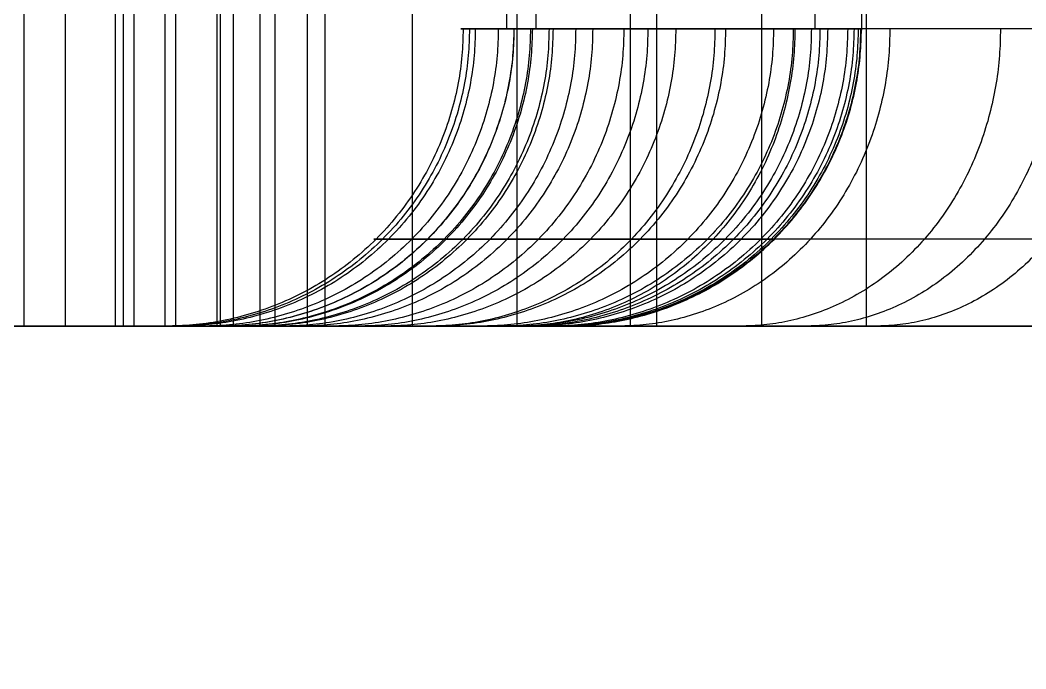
# Model space of a CAD drawing. Header units: millimetres. Extents: x -610 to 610, y -610 to 610.
# Drawn here: x -192.3 to -163.53, y -18.81 to -0.26 of the extents above; entities that cross this region are included whole.
import ezdxf

# ---------------------------------------------------------------- set-up
doc = ezdxf.new("R2010")
doc.units = ezdxf.units.MM
doc.layers.add('base', color=7, linetype='Continuous', true_color=0xffecbc)
doc.layers.add('EXIT SUIT 18mm ply', color=7, linetype='Continuous', true_color=0xf2e6b0)

msp = doc.modelspace()

# ---------------------------------------------------------------- linework, layer by layer
at = {"layer": 'base'}
for centre, radius in [((0, 0, 249.466), 610), ((0, 0, 250.466), 610), ((0, 0, 243.455), 607.51), ((0, 0, 256.476), 607.51), ((0, 0, 240.966), 601.5), ((0, 0, 258.966), 601.5)]:
    msp.add_circle(centre, radius, dxfattribs=at)
at = {"layer": 'base', "extrusion": (0, 0, -1)}
for centre, radius in [((0, 0, 3.534), 610), ((0, 0, 4.534), 610), ((0, 0, -2.476), 607.51), ((0, 0, 10.545), 607.51), ((0, 0, -4.966), 601.5), ((0, 0, 13.034), 601.5)]:
    msp.add_circle(centre, radius, dxfattribs=at)
at = {"layer": 'base'}
for points, weights, knots in [([(-495.198, -356.201, -4.034), (-851.399, 138.996, -4.034), (-356.201, 495.198, -4.034), (138.996, 851.399, -4.034), (495.198, 356.201, -4.034), (851.399, -138.996, -4.034), (356.201, -495.198, -4.034), (-138.996, -851.399, -4.034), (-495.198, -356.201, -4.034)], [1, 0.707106781187, 1, 0.707106781187, 1, 0.707106781187, 1, 0.707106781187, 1], [0, 0, 0, 958.185759, 958.185759, 1916.371519, 1916.371519, 2874.557278, 2874.557278, 3832.743037, 3832.743037, 3832.743037]), ([(-610, 0, 249.966), (-610, -610, 249.966), (0, -610, 249.966), (610, -610, 249.966), (610, 0, 249.966), (610, 610, 249.966), (0, 610, 249.966), (-610, 610, 249.966), (-610, 0, 249.966)], [1, 0.707106781187, 1, 0.707106781187, 1, 0.707106781187, 1, 0.707106781187, 1], [0, 0, 0, 958.185759, 958.185759, 1916.371519, 1916.371519, 2874.557278, 2874.557278, 3832.743037, 3832.743037, 3832.743037]), ([(32.649, -544.756, 240.966), (-510.363, -577.301, 240.966), (-544.649, -34.396, 240.966), (-578.935, 508.509, 240.966), (-36.142, 544.535, 240.966), (506.65, 580.562, 240.966), (544.417, 37.888, 240.966), (582.184, -504.785, 240.966), (39.634, -544.292, 240.966)], [1, 0.708239625255, 1, 0.708239625255, 1, 0.708239625255, 1, 0.708239625255, 1], [654.018286, 654.018286, 654.018286, 1509.504571, 1509.504571, 2364.990855, 2364.990855, 3220.47714, 3220.47714, 4075.963425, 4075.963425, 4075.963425]), ([(32.649, -544.756, 244.966), (-510.363, -577.301, 244.966), (-544.649, -34.396, 244.966), (-578.935, 508.509, 244.966), (-36.142, 544.535, 244.966), (506.65, 580.562, 244.966), (544.417, 37.888, 244.966), (582.184, -504.785, 244.966), (39.634, -544.292, 244.966)], [1, 0.708239625255, 1, 0.708239625255, 1, 0.708239625255, 1, 0.708239625255, 1], [654.018286, 654.018286, 654.018286, 1509.504571, 1509.504571, 2364.990855, 2364.990855, 3220.47714, 3220.47714, 4075.963425, 4075.963425, 4075.963425]), ([(32.649, -544.756, 242.966), (-510.363, -577.301, 242.966), (-544.649, -34.396, 242.966), (-578.935, 508.509, 242.966), (-36.142, 544.535, 242.966), (506.65, 580.562, 242.966), (544.417, 37.888, 242.966), (582.184, -504.785, 242.966), (39.634, -544.292, 242.966)], [1, 0.708239625255, 1, 0.708239625255, 1, 0.708239625255, 1, 0.708239625255, 1], [654.018286, 654.018286, 654.018286, 1509.504571, 1509.504571, 2364.990855, 2364.990855, 3220.47714, 3220.47714, 4075.963425, 4075.963425, 4075.963425])]:
    msp.add_rational_spline(points, weights, degree=2, knots=knots, dxfattribs=at)
at = {"layer": 'EXIT SUIT 18mm ply'}
msp.add_line((-182.217, -9.011, 1191.622), (-230.53, -9.011, 1191.622), dxfattribs=at)
for points, degree in [([(-192.194, 8.989, 1244.369), (-192.194, -0.011, 1244.369), (-192.194, -9.011, 1244.369)], 2), ([(-191.006, 8.989, 1269.263), (-191.006, -0.011, 1269.263), (-191.006, -9.011, 1269.263)], 2), ([(-189.579, 8.989, 1207.722), (-189.579, -0.011, 1207.722), (-189.579, -9.011, 1207.722)], 2), ([(-189.35, 8.989, 1247.517), (-189.35, -0.011, 1247.517), (-189.35, -9.011, 1247.517)], 2), ([(-189.046, 8.989, 1241.525), (-189.046, -0.011, 1241.525), (-189.046, -9.011, 1241.525)], 2), ([(-188.162, 8.989, 1272.412), (-188.162, -0.011, 1272.412), (-188.162, -9.011, 1272.412)], 2), ([(-187.857, 8.989, 1266.419), (-187.857, -0.011, 1266.419), (-187.857, -9.011, 1266.419)], 2), ([(-186.674, 8.989, 1138.33), (-186.674, -0.011, 1138.33), (-186.674, -9.011, 1138.33)], 2), ([(-186.579, 8.989, 1204.722), (-186.579, -0.011, 1204.722), (-186.579, -9.011, 1204.722)], 2), ([(-186.579, 8.989, 1210.722), (-186.579, -0.011, 1210.722), (-186.579, -9.011, 1210.722)], 2), ([(-186.202, 8.989, 1244.674), (-186.202, -0.011, 1244.674), (-186.202, -9.011, 1244.674)], 2), ([(-185.442, 8.989, 1334.086), (-185.442, -0.011, 1334.086), (-185.442, -9.011, 1334.086)], 2), ([(-185.014, 8.989, 1269.568), (-185.014, -0.011, 1269.568), (-185.014, -9.011, 1269.568)], 2), ([(-184.089, 8.989, 1183.332), (-184.089, -0.011, 1183.332), (-184.089, -9.011, 1183.332)], 2), ([(-183.579, 8.989, 1207.722), (-183.579, -0.011, 1207.722), (-183.579, -9.011, 1207.722)], 2), ([(-181.089, 8.989, 1180.332), (-181.089, -0.011, 1180.332), (-181.089, -9.011, 1180.332)], 2), ([(-181.089, 8.989, 1186.332), (-181.089, -0.011, 1186.332), (-181.089, -9.011, 1186.332)], 2), ([(-178.089, 8.989, 1183.332), (-178.089, -0.011, 1183.332), (-178.089, -9.011, 1183.332)], 2), ([(-174.851, 8.989, 1105.846), (-174.851, -0.011, 1105.846), (-174.851, -9.011, 1105.846)], 2), ([(-174.096, 8.989, 1160.416), (-174.096, -0.011, 1160.416), (-174.096, -9.011, 1160.416)], 2), ([(-171.096, 8.989, 1157.416), (-171.096, -0.011, 1157.416), (-171.096, -9.011, 1157.416)], 2), ([(-171.096, 8.989, 1163.416), (-171.096, -0.011, 1163.416), (-171.096, -9.011, 1163.416)], 2), ([(-168.096, 8.989, 1160.416), (-168.096, -0.011, 1160.416), (-168.096, -9.011, 1160.416)], 2), ([(-178.388, 0.489, 1263.6), (-178.388, -0.011, 1263.6), (-178.388, -0.511, 1263.6)], 2), ([(-177.553, 0.489, 1212.454), (-177.553, -0.011, 1212.454), (-177.553, -0.511, 1212.454)], 2), ([(-169.571, 0.489, 1312.778), (-169.571, -0.011, 1312.778), (-169.571, -0.511, 1312.778)], 2), ([(-168.237, 0.489, 1334.086), (-168.237, -0.011, 1334.086), (-168.237, -0.511, 1334.086)], 2), ([(-176.737, -9.011, 1334.086), (-185.373, -9.011, 1334.086), (-194.01, -9.011, 1334.086), (-202.647, -9.011, 1334.086)], 3), ([(-198.497, -9.011, 1170.813), (-190.615, -9.011, 1149.157), (-182.733, -9.011, 1127.502), (-174.851, -9.011, 1105.846)], 3)]:
    msp.add_open_spline(points, degree=degree, dxfattribs=at)
for points, weights, degree in [([(-179.629, -0.511, 1246.654), (-179.629, -9.011, 1246.654), (-188.126, -9.011, 1246.878)], [1, 0.707106781161, 1], 2), ([(-179.446, -0.511, 1231.93), (-179.446, -9.011, 1231.93), (-187.935, -9.011, 1231.503)], [1, 0.707106781191, 1], 2), ([(-179.279, -0.511, 1254.124), (-179.279, -9.011, 1254.124), (-187.76, -9.011, 1254.696)], [1, 0.707106781448, 1], 2), ([(-178.622, -0.511, 1261.571), (-178.622, -9.011, 1261.571), (-187.071, -9.011, 1262.494)], [1, 0.707106781263, 1], 2), ([(-178.177, -0.511, 1217.203), (-178.177, -9.011, 1217.203), (-186.616, -9.011, 1216.183)], [1, 0.707106781191, 1], 2), ([(-178.173, -0.511, 1265.312), (-178.173, -9.011, 1265.312), (-186.602, -9.011, 1266.411)], [1, 0.707106781238, 1], 2), ([(-177.703, -0.511, 1213.529), (-177.703, -9.011, 1213.529), (-186.124, -9.011, 1212.373)], [1, 0.707106781235, 1], 2), ([(-177.648, -0.511, 1269.066), (-177.648, -9.011, 1269.066), (-186.055, -9.011, 1270.319)], [1, 0.707106781241, 1], 2), ([(-177.17, -0.511, 1209.863), (-177.17, -9.011, 1209.863), (-185.572, -9.011, 1208.572)], [1, 0.70710678126, 1], 2), ([(-177.056, -0.511, 1272.834), (-177.056, -9.011, 1272.834), (-185.442, -9.011, 1274.216)], [1, 0.707106781379, 1], 2), ([(-176.407, -0.511, 1276.615), (-176.407, -9.011, 1276.615), (-184.775, -9.011, 1278.105)], [1, 0.707106781223, 1], 2), ([(-175.921, -0.511, 1202.597), (-175.921, -9.011, 1202.597), (-184.27, -9.011, 1201)], [1, 0.707106781198, 1], 2), ([(-175.029, -0.511, 1283.952), (-175.029, -9.011, 1283.952), (-183.371, -9.011, 1285.586)], [1, 0.707106781182, 1], 2), ([(-174.342, -0.511, 1195.21), (-174.342, -9.011, 1195.21), (-182.611, -9.011, 1193.243)], [1, 0.707106781198, 1], 2), ([(-173.545, -0.511, 1291.356), (-173.545, -9.011, 1291.356), (-181.874, -9.011, 1293.049)], [1, 0.707106780943, 1], 2), ([(-172.424, -0.511, 1187.976), (-172.424, -9.011, 1187.976), (-180.578, -9.011, 1185.575)], [1, 0.707106781234, 1], 2), ([(-172.121, -0.511, 1298.393), (-172.121, -9.011, 1298.393), (-180.458, -9.011, 1300.054)], [1, 0.707106781105, 1], 2), ([(-170.749, -0.511, 1305.561), (-170.749, -9.011, 1305.561), (-179.114, -9.011, 1307.074)], [1, 0.707106781192, 1], 2), ([(-170.184, -0.511, 1308.81), (-170.184, -9.011, 1308.81), (-178.569, -9.011, 1310.205)], [1, 0.70710678118, 1], 2), ([(-170.137, -0.511, 1180.992), (-170.137, -9.011, 1180.992), (-178.127, -9.011, 1178.091)], [1, 0.707106781281, 1], 2), ([(-169.666, -0.511, 1312.114), (-169.666, -9.011, 1312.114), (-178.077, -9.011, 1313.344)], [1, 0.707106781189, 1], 2), ([(-169.422, -0.511, 1313.858), (-169.422, -9.011, 1313.858), (-177.848, -9.011, 1314.98)], [1, 0.707106781192, 1], 2), ([(-169.2, -0.511, 1315.611), (-169.2, -9.011, 1315.611), (-177.64, -9.011, 1316.62)], [1, 0.707106781144, 1], 2), ([(-168.629, -0.511, 1321.598), (-168.629, -9.011, 1321.598), (-177.107, -9.011, 1322.205)], [1, 0.707106781153, 1], 2), ([(-168.447, -0.511, 1324.628), (-168.447, -9.011, 1324.628), (-176.937, -9.011, 1325.046)], [1, 0.707106781144, 1], 2), ([(-168.328, -0.511, 1327.635), (-168.328, -9.011, 1327.635), (-176.824, -9.011, 1327.891)], [1, 0.7071067812, 1], 2), ([(-168.259, -0.511, 1330.879), (-168.259, -9.011, 1330.879), (-176.758, -9.011, 1330.993)], [1, 0.707106781178, 1], 2), ([(-167.422, -0.511, 1174.264), (-167.422, -9.011, 1174.264), (-175.179, -9.011, 1170.789)], [1, 0.707106781171, 1], 2), ([(-164.258, -0.511, 1167.914), (-164.258, -9.011, 1167.914), (-171.694, -9.011, 1163.796)], [1, 0.70710678122, 1], 2), ([(-162.593, -0.511, 1165.056), (-162.593, -9.011, 1165.056), (-169.839, -9.011, 1160.612)], [1, 0.707106781192, 1], 2), ([(-168.237, -0.511, 1334.086), (-168.237, -0.531, 1334.086), (-168.237, -0.551, 1334.086)], [1, 0.999019812897, 0.99804618632], 2), ([(-160.807, -0.511, 1162.288), (-160.807, -9.011, 1162.288), (-167.841, -9.011, 1157.516)], [1, 0.707106781185, 1], 2), ([(-186.202, -9.011, 1244.674), (-186.089, -9.011, 1242.442), (-188.194, -9.011, 1241.694)], [1, 0.764236549208, 0.908027155383], 2), ([(-188.114, -9.011, 1247.319), (-186.301, -9.011, 1246.616), (-186.202, -9.011, 1244.674)], [0.882593492326, 0.788339707707, 1], 2), ([(-185.014, -9.011, 1269.568), (-184.919, -9.011, 1267.702), (-186.552, -9.011, 1266.794)], [1, 0.794938020194, 0.877014238618], 2), ([(-185.88, -9.011, 1210.639), (-183.579, -9.011, 1210.088), (-183.579, -9.011, 1207.722)], [0.921532521593, 0.753777074539, 1], 2), ([(-185.873, -9.011, 1271.521), (-185.072, -9.011, 1270.708), (-185.014, -9.011, 1269.568)], [0.854279541031, 0.863865629414, 1], 2), ([(-183.579, -9.011, 1207.722), (-183.579, -9.011, 1206.036), (-185.02, -9.011, 1205.159)], [1, 0.811135371734, 0.86583969979], 2), ([(-180.794, -9.011, 1186.318), (-178.089, -9.011, 1186.051), (-178.089, -9.011, 1183.332)], [0.96273829793, 0.727102769883, 1], 2), ([(-178.089, -9.011, 1183.332), (-178.089, -9.011, 1181.939), (-179.154, -9.011, 1181.04)], [1, 0.838611107767, 0.855077985918], 2), ([(-174.851, -9.011, 1105.846), (-158.847, -9.011, 1074.426), (-108.645, -9.011, 1051.752), (-36.057, -9.011, 1043.158)], [1, 0.921571104988, 0.921571103521, 1], 3), ([(-168.096, -9.011, 1160.416), (-168.096, -9.011, 1159.477), (-168.632, -9.011, 1158.705)], [1, 0.885182239538, 0.860384440418], 2)]:
    msp.add_rational_spline(points, weights, degree=degree, dxfattribs=at)
for points, weights, degree, knots in [([(-0.057, -0.511, 1125.41), (-9.231, -0.511, 1124.844), (-10.097, -0.511, 1135.634), (-20.3, -0.511, 1136.17), (-30.503, -0.511, 1136.706), (-50.044, -0.511, 1126.988), (-70, -0.511, 1124.594), (-89.956, -0.511, 1122.201), (-110.327, -0.511, 1127.13), (-126.504, -0.511, 1134.574), (-142.68, -0.511, 1142.017), (-154.661, -0.511, 1151.974), (-162.781, -0.511, 1165.364), (-170.9, -0.511, 1178.754), (-175.157, -0.511, 1195.577), (-177.553, -0.511, 1212.454), (-179.949, -0.511, 1229.332), (-180.484, -0.511, 1246.263), (-178.388, -0.511, 1263.6), (-176.292, -0.511, 1280.937), (-171.564, -0.511, 1298.679), (-169.571, -0.511, 1312.778), (-168.549, -0.511, 1320.002), (-168.245, -0.511, 1326.269), (-168.237, -0.511, 1334.086)], [1, 1.00000001353, 1.00000002706, 1.00000004059, 1.00000004059, 1.00000004059, 1.00000004059, 1.00000004059, 1.00000004059, 1.00000004059, 1.00000004059, 1.00000004059, 1.00000004059, 1.00000004059, 1.00000004059, 1.00000004059, 1.00000004059, 1.00000004059, 1.00000004059, 1.00000004059, 1.00000004059, 1.00000004059, 1.00000002706, 1.00000001353, 1], 3, [0, 0, 0, 0, 48.91731, 48.91731, 48.91731, 97.834621, 97.834621, 97.834621, 146.751931, 146.751931, 146.751931, 195.669242, 195.669242, 195.669242, 244.586552, 244.586552, 244.586552, 293.503862, 293.503862, 293.503862, 342.421173, 342.421173, 342.421173, 367.486153, 367.486153, 367.486153, 367.486153]), ([(-0.057, -6.521, 1122.916), (-0.785, -6.521, 1122.879), (-2.249, -6.521, 1122.924), (-4.248, -6.521, 1123.351), (-6.102, -6.521, 1124.115), (-7.606, -6.521, 1125.038), (-8.901, -6.521, 1126.054), (-10.008, -6.521, 1127.058), (-10.964, -6.521, 1128.014), (-11.776, -6.521, 1128.844), (-12.368, -6.521, 1129.446), (-12.975, -6.521, 1130.046), (-13.542, -6.521, 1130.579), (-14.12, -6.521, 1131.085), (-14.664, -6.521, 1131.523), (-15.252, -6.521, 1131.953), (-15.855, -6.521, 1132.339), (-16.522, -6.521, 1132.703), (-17.227, -6.521, 1133.02), (-17.984, -6.521, 1133.283), (-18.81, -6.521, 1133.492), (-19.487, -6.521, 1133.602), (-20.041, -6.521, 1133.659), (-20.487, -6.521, 1133.689), (-20.942, -6.521, 1133.703), (-21.389, -6.521, 1133.7), (-21.917, -6.521, 1133.685), (-22.683, -6.521, 1133.639), (-23.637, -6.521, 1133.541), (-25.094, -6.521, 1133.333), (-26.77, -6.521, 1133.017), (-29.208, -6.521, 1132.465), (-32.051, -6.521, 1131.713), (-35.437, -6.521, 1130.73), (-38.881, -6.521, 1129.681), (-44.006, -6.521, 1128.099), (-50.632, -6.521, 1126.102), (-56.981, -6.521, 1124.447), (-61.517, -6.521, 1123.46), (-64.25, -6.521, 1122.932), (-66.981, -6.521, 1122.479), (-70.28, -6.521, 1122.029), (-74.17, -6.521, 1121.666), (-78.675, -6.521, 1121.474), (-83.192, -6.521, 1121.501), (-87.055, -6.521, 1121.704), (-90.251, -6.521, 1121.984), (-93.627, -6.521, 1122.363), (-98.965, -6.521, 1123.157), (-106.221, -6.521, 1124.694), (-114.308, -6.521, 1127.033), (-120.813, -6.521, 1129.401), (-125.794, -6.521, 1131.499), (-130.606, -6.521, 1133.716), (-135.225, -6.521, 1136.139), (-139.626, -6.521, 1138.782), (-142.784, -6.521, 1140.86), (-145.797, -6.521, 1143.031), (-149.615, -6.521, 1146.045), (-154.033, -6.521, 1150.051), (-158.784, -6.521, 1155.266), (-162.248, -6.521, 1159.881), (-164.736, -6.521, 1163.739), (-167.099, -6.521, 1167.797), (-169.785, -6.521, 1173.213), (-172.552, -6.521, 1180.103), (-174.884, -6.521, 1187.261), (-176.822, -6.521, 1194.611), (-178.4, -6.521, 1202.034), (-179.461, -6.521, 1208.246), (-180.179, -6.521, 1213.189), (-181.14, -6.521, 1220.622), (-182.117, -6.521, 1231.801), (-182.283, -6.521, 1244.288), (-181.815, -6.521, 1254.294), (-181.26, -6.521, 1260.6), (-180.655, -6.521, 1265.632), (-180.121, -6.521, 1269.432), (-179.521, -6.521, 1273.237), (-178.662, -6.521, 1278.231), (-177.49, -6.521, 1284.424), (-176.02, -6.521, 1291.69), (-174.555, -6.521, 1298.864), (-173.428, -6.521, 1304.662), (-172.632, -6.521, 1309.212), (-172.2, -6.521, 1311.945), (-171.886, -6.521, 1314.185), (-171.495, -6.521, 1317.279), (-171.158, -6.521, 1320.813), (-170.923, -6.521, 1324.754), (-170.805, -6.521, 1327.802), (-170.741, -6.521, 1330.916), (-170.727, -6.521, 1333.032), (-170.726, -6.521, 1334.086)], [0.853553390593, 0.853553390593, 0.853553390593, 0.853553390593, 0.853553390593, 0.853553390593, 0.853553390595, 0.853553390594, 0.853553390594, 0.853553390593, 0.853553390592, 0.853553390588, 0.853553390581, 0.853553390565, 0.853553390547, 0.853553390588, 0.853553390594, 0.853553390595, 0.853553390583, 0.853553390599, 0.853553390591, 0.853553390595, 0.853553390588, 0.853553390601, 0.853553390527, 0.853553390934, 0.853553390587, 0.853553390596, 0.853553390592, 0.853553390595, 0.853553390591, 0.853553390594, 0.853553390593, 0.853553390593, 0.853553390593, 0.853553390593, 0.853553390593, 0.853553390587, 0.853553390604, 0.853553390559, 0.853553390795, 0.853553390598, 0.853553390642, 0.853553390616, 0.853553390627, 0.853553390622, 0.853553390622, 0.853553390641, 0.853553390559, 0.853553390524, 0.853553390651, 0.85355339056, 0.85355339061, 0.853553390581, 0.853553390601, 0.85355339059, 0.853553390595, 0.853553390592, 0.853553390594, 0.853553390592, 0.8535533906, 0.853553390592, 0.853553390592, 0.853553390627, 0.85355339055, 0.853553390672, 0.853553390607, 0.853553390601, 0.853553390585, 0.853553390641, 0.85355339062, 0.853553390563, 0.853553390659, 0.853553390448, 0.853553390808, 0.853553390614, 0.853553390627, 0.853553390588, 0.853553390741, 0.853553390537, 0.853553390659, 0.8535533904, 0.853553390575, 0.853553390604, 0.853553390587, 0.85355339059, 0.853553390603, 0.853553390539, 0.853553390593, 0.853553390558, 0.853553390617, 0.853553390575, 0.853553390603, 0.853553390593], 3, [0.219015, 0.219015, 0.219015, 0.219015, 3.343911, 6.687822, 9.601601, 12.515379, 14.388696, 16.262012, 18.096577, 18.946759, 19.79694, 20.472289, 21.147637, 21.611818, 22.075999, 22.435783, 22.795567, 23.071674, 23.34778, 23.625208, 23.902635, 24.288004, 24.480688, 24.673373, 24.942241, 25.211109, 25.560932, 25.910754, 26.829514, 27.748274, 29.50761, 31.266946, 34.547066, 37.827185, 41.516906, 45.206626, 53.925864, 62.645102, 65.577971, 68.510839, 71.443707, 74.376576, 79.179604, 83.982632, 88.78566, 93.588688, 96.281684, 98.97468, 104.360671, 113.360693, 122.360714, 130.865863, 135.118437, 139.371012, 147.547818, 151.636222, 155.724625, 159.640418, 163.556212, 171.387798, 178.908328, 186.428858, 190.114535, 193.800212, 201.615426, 209.49178, 217.368134, 225.301362, 233.234589, 240.917988, 244.759687, 248.601386, 263.980732, 279.360078, 287.188452, 295.016826, 298.962246, 302.907665, 306.853085, 310.798505, 318.41018, 326.021854, 333.169182, 340.31651, 343.494122, 346.671734, 348.324297, 349.97686, 355.587729, 358.434549, 361.28137, 364.383761, 367.483545, 367.483545, 367.483545, 367.483545]), ([(-188.194, -9.011, 1241.694), (-188.608, -9.011, 1241.547), (-189.046, -9.011, 1241.525), (-192.042, -9.011, 1241.373), (-192.194, -9.011, 1244.369), (-192.347, -9.011, 1247.365), (-189.35, -9.011, 1247.517), (-188.711, -9.011, 1247.55), (-188.114, -9.011, 1247.319)], [0.908027155383, 0.942870231979, 1, 0.707106781187, 1, 0.707106781187, 1, 0.91876707348, 0.882593492326], 2, [-2464.796175, -2464.796175, -2464.796175, -2463.877009, -2463.877009, -2459.16462, -2459.16462, -2454.452231, -2454.452231, -2453.145266, -2453.145266, -2453.145266]), ([(-186.552, -9.011, 1266.794), (-187.161, -9.011, 1266.455), (-187.857, -9.011, 1266.419), (-190.854, -9.011, 1266.267), (-191.006, -9.011, 1269.263), (-191.158, -9.011, 1272.259), (-188.162, -9.011, 1272.412), (-186.817, -9.011, 1272.48), (-185.873, -9.011, 1271.521)], [0.877014238618, 0.912168760993, 1, 0.707106781187, 1, 0.707106781187, 1, 0.843241151773, 0.854279541031], 2, [-2446.440579, -2446.440579, -2446.440579, -2445.027453, -2445.027453, -2440.315064, -2440.315064, -2435.602675, -2435.602675, -2433.080566, -2433.080566, -2433.080566]), ([(-185.02, -9.011, 1205.159), (-185.738, -9.011, 1204.722), (-186.579, -9.011, 1204.722), (-189.579, -9.011, 1204.722), (-189.579, -9.011, 1207.722), (-189.579, -9.011, 1210.722), (-186.579, -9.011, 1210.722), (-186.225, -9.011, 1210.722), (-185.88, -9.011, 1210.639)], [0.86583969979, 0.895971409453, 1, 0.707106781187, 1, 0.707106781187, 1, 0.953329706647, 0.921532521593], 2, [-2515.816218, -2515.816218, -2515.816218, -2514.142491, -2514.142491, -2509.430102, -2509.430102, -2504.717713, -2504.717713, -2503.96683, -2503.96683, -2503.96683]), ([(-179.154, -9.011, 1181.04), (-179.992, -9.011, 1180.332), (-181.089, -9.011, 1180.332), (-184.089, -9.011, 1180.332), (-184.089, -9.011, 1183.332), (-184.089, -9.011, 1186.332), (-181.089, -9.011, 1186.332), (-180.941, -9.011, 1186.332), (-180.794, -9.011, 1186.318)], [0.855077985918, 0.86849567342, 1, 0.707106781187, 1, 0.707106781187, 1, 0.980004011303, 0.96273829793], 2, [-2676.479503, -2676.479503, -2676.479503, -2674.363716, -2674.363716, -2669.651327, -2669.651327, -2664.938938, -2664.938938, -2664.617221, -2664.617221, -2664.617221]), ([(-168.632, -9.011, 1158.705), (-169.527, -9.011, 1157.416), (-171.096, -9.011, 1157.416), (-174.096, -9.011, 1157.416), (-174.096, -9.011, 1160.416), (-174.096, -9.011, 1163.064), (-171.47, -9.011, 1163.393)], [0.860384440418, 0.821924541649, 1, 0.707106781187, 1, 0.732314960778, 0.953922780665], 2, [-2658.379235, -2658.379235, -2658.379235, -2655.514161, -2655.514161, -2650.801772, -2650.801772, -2646.49496, -2646.49496, -2646.49496]), ([(-171.47, -9.011, 1163.393), (-171.284, -9.011, 1163.416), (-171.096, -9.011, 1163.416), (-168.096, -9.011, 1163.416), (-168.096, -9.011, 1160.416)], [0.953922780665, 0.974791820409, 1, 0.707106781187, 1], 2, [-2646.49496, -2646.49496, -2646.49496, -2646.089383, -2646.089383, -2641.376994, -2641.376994, -2641.376994])]:
    msp.add_rational_spline(points, weights, degree=degree, knots=knots, dxfattribs=at)
for points, knots in [([(-176.737, -9.011, 1334.086), (-176.497, -9.011, 1334.086), (-176.01, -8.99, 1334.086), (-175.274, -8.895, 1334.086), (-174.529, -8.731, 1334.086), (-173.784, -8.494, 1334.086), (-173.049, -8.183, 1334.086), (-172.336, -7.798, 1334.086), (-171.655, -7.341, 1334.086), (-171.017, -6.816, 1334.086), (-170.431, -6.231, 1334.086), (-169.907, -5.593, 1334.086), (-169.45, -4.912, 1334.086), (-169.064, -4.198, 1334.086), (-168.753, -3.464, 1334.086), (-168.516, -2.719, 1334.086), (-168.352, -1.973, 1334.086), (-168.257, -1.237, 1334.086), (-168.237, -0.75, 1334.086), (-168.237, -0.511, 1334.086)], [-13.346992, -13.346992, -13.346992, -13.346992, -12.628132, -11.886366, -11.123534, -10.341921, -9.544241, -8.7336, -7.913441, -7.087463, -6.259527, -5.433549, -4.61339, -3.80275, -3.005069, -2.223457, -1.460626, -0.71886, 0, 0, 0, 0]), ([(-188.114, -9.011, 1247.319), (-188.118, -9.011, 1247.172), (-188.17, -9.011, 1245.297), (-188.194, -9.011, 1243.422), (-188.194, -9.011, 1241.694)], [-279.801162, -279.801162, -279.801162, -279.801162, -279.360078, -274.175992, -274.175992, -274.175992, -274.175992]), ([(-185.88, -9.011, 1210.639), (-185.963, -9.011, 1211.217), (-186.224, -9.011, 1213.063), (-187.119, -9.011, 1219.996), (-187.974, -9.011, 1229.77), (-188.194, -9.011, 1238.296), (-188.194, -9.011, 1241.694)], [243.008666, 243.008666, 243.008666, 243.008666, 244.759687, 248.601386, 263.980732, 274.175992, 274.175992, 274.175992, 274.175992]), ([(-188.114, -9.011, 1247.319), (-188.043, -9.011, 1249.78), (-187.801, -9.011, 1254.846), (-187.24, -9.011, 1261.211), (-186.756, -9.011, 1265.235), (-186.568, -9.011, 1266.666), (-186.552, -9.011, 1266.794)], [279.801162, 279.801162, 279.801162, 279.801162, 287.188452, 295.016826, 298.962246, 299.348106, 299.348106, 299.348106, 299.348106]), ([(-185.873, -9.011, 1271.521), (-185.934, -9.011, 1271.12), (-186.173, -9.011, 1269.546), (-186.396, -9.011, 1267.97), (-186.552, -9.011, 1266.794)], [-304.123587, -304.123587, -304.123587, -304.123587, -302.907665, -299.348106, -299.348106, -299.348106, -299.348106]), ([(-185.88, -9.011, 1210.639), (-185.78, -9.011, 1209.95), (-185.508, -9.011, 1208.121), (-185.213, -9.011, 1206.295), (-185.02, -9.011, 1205.159)], [-243.008666, -243.008666, -243.008666, -243.008666, -240.917988, -237.461232, -237.461232, -237.461232, -237.461232]), ([(-185.873, -9.011, 1271.521), (-185.734, -9.011, 1272.42), (-185.383, -9.011, 1274.617), (-184.575, -9.011, 1279.311), (-183.386, -9.011, 1285.589), (-181.907, -9.011, 1292.898), (-180.447, -9.011, 1300.052), (-179.336, -9.011, 1305.769), (-178.56, -9.011, 1310.203), (-178.144, -9.011, 1312.84), (-177.844, -9.011, 1314.98), (-177.471, -9.011, 1317.928), (-177.151, -9.011, 1321.284), (-176.927, -9.011, 1325.046), (-176.813, -9.011, 1327.976), (-176.751, -9.011, 1330.99), (-176.738, -9.011, 1333.055), (-176.737, -9.011, 1334.086)], [304.123587, 304.123587, 304.123587, 304.123587, 306.853085, 310.798505, 318.41018, 326.021854, 333.169182, 340.31651, 343.494122, 346.671734, 348.324297, 349.97686, 355.587729, 358.434549, 361.28137, 364.383761, 367.477072, 367.477072, 367.477072, 367.477072]), ([(-180.794, -9.011, 1186.318), (-181.456, -9.011, 1188.611), (-182.727, -9.011, 1193.48), (-184.066, -9.011, 1199.781), (-184.784, -9.011, 1203.77), (-185.02, -9.011, 1205.159)], [218.141657, 218.141657, 218.141657, 218.141657, 225.301362, 233.234589, 237.461232, 237.461232, 237.461232, 237.461232]), ([(-180.794, -9.011, 1186.318), (-180.723, -9.011, 1186.07), (-180.207, -9.011, 1184.301), (-179.657, -9.011, 1182.543), (-179.154, -9.011, 1181.04)], [-218.141657, -218.141657, -218.141657, -218.141657, -217.368134, -212.61419, -212.61419, -212.61419, -212.61419]), ([(-171.47, -9.011, 1163.393), (-171.545, -9.011, 1163.527), (-172.888, -9.011, 1165.937), (-175.281, -9.011, 1170.766), (-177.619, -9.011, 1176.59), (-178.825, -9.011, 1180.053), (-179.154, -9.011, 1181.04)], [193.338349, 193.338349, 193.338349, 193.338349, 193.800212, 201.615426, 209.49178, 212.61419, 212.61419, 212.61419, 212.61419]), ([(-171.47, -9.011, 1163.393), (-170.944, -9.011, 1162.456), (-170.02, -9.011, 1160.879), (-169.043, -9.011, 1159.335), (-168.632, -9.011, 1158.705)], [-193.338349, -193.338349, -193.338349, -193.338349, -190.114535, -187.857773, -187.857773, -187.857773, -187.857773]), ([(-156.246, -9.011, 1143.993), (-156.93, -9.011, 1144.632), (-159.408, -9.011, 1147.024), (-163.421, -9.011, 1151.427), (-166.719, -9.011, 1155.823), (-168.372, -9.011, 1158.306), (-168.632, -9.011, 1158.705)], [168.578659, 168.578659, 168.578659, 168.578659, 171.387798, 178.908328, 186.428858, 187.857773, 187.857773, 187.857773, 187.857773])]:
    msp.add_open_spline(points, degree=3, knots=knots, dxfattribs=at)

doc.saveas('drawing.dxf')
